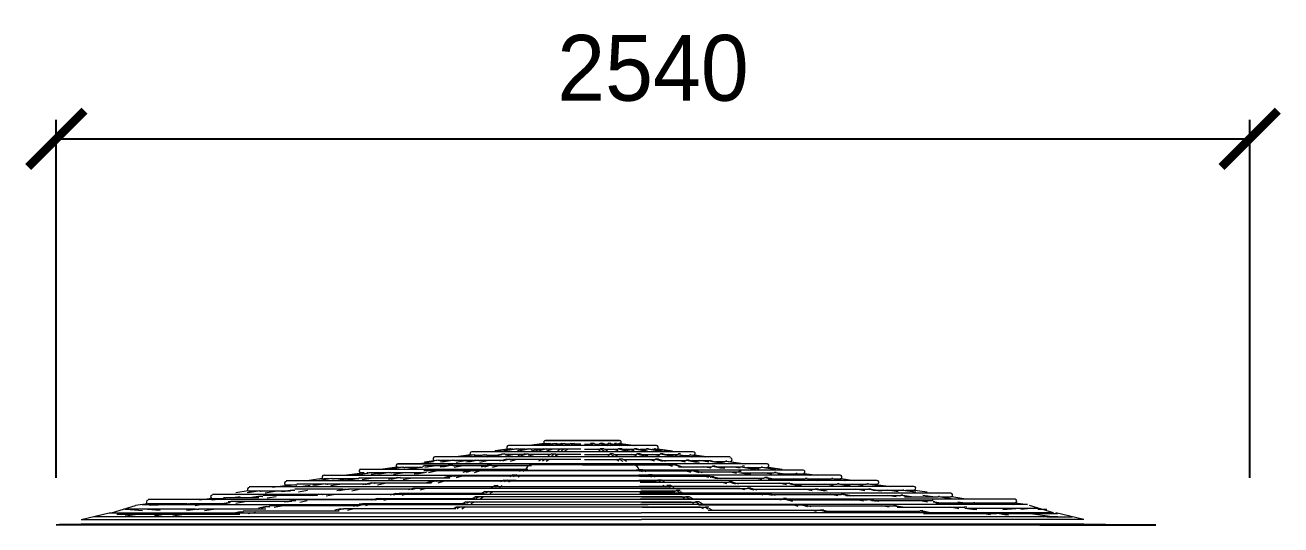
# Model space of a CAD drawing. Header units: millimetres. Extents: x 123490 to 162203, y 41590 to 62385.
# Drawn here: x 147982 to 150654, y 51206 to 52269 of the extents above; entities that cross this region are included whole.
import ezdxf

# ---------------------------------------------------------------- set-up
doc = ezdxf.new("R2010")
doc.units = ezdxf.units.MM
doc.header["$LTSCALE"] = 30
doc.header["$MEASUREMENT"] = 0
doc.layers.get('0').update_dxf_attribs({"linetype": 'CONTINUOUS'})
doc.layers.get('DEFPOINTS').update_dxf_attribs({"color": 143, "linetype": 'CONTINUOUS'})
doc.layers.add('냉각탑', color=4, linetype='CONTINUOUS')
doc.layers.add('냉각탑_dim', color=1, linetype='CONTINUOUS')
doc.styles.add('HY울릉도L', font='')
doc.styles.get('HY울릉도L').set_extended_font_data('HY울릉도L')
doc.dimstyles.new('성지DIM', dxfattribs={"dimtxt": 3.5, "dimasz": 3, "dimexe": 1, "dimexo": 2.5, "dimgap": 2, "dimtad": 1, "dimdec": 0, "dimzin": 3, "dimdsep": 46, "dimtxsty": 'HY울릉도L', "dimblk": 'ARCHTICK', "dimcen": -2, "dimclrd": 256, "dimclre": 256, "dimclrt": 7, "dimadec": 0, "dimazin": 0, "dimtfac": 1, "dimtdec": 0, "dimtofl": 0, "dimtmove": 0, "dimatfit": 3, "dimfxl": 1, "dimtolj": 1, "dimtzin": 0, "dimlwe": -1, "dimarcsym": 0})

# ---------------------------------------------------------------- blocks, each defined once
blk = doc.blocks.new('_ArchTick')
at = {"color": 0, "linetype": 'ByBlock', "const_width": 0.15}
blk.add_lwpolyline([(-0.5, -0.5), (0.5, 0.5)], dxfattribs=at)
blk = doc.blocks.new('*D45')
at = {"layer": 'DEFPOINTS', "color": 0, "transparency": 16777216}
for p in [(150588, 52027.3), (148048, 51205.7), (150588, 51205.5)]:
    blk.add_point(p, dxfattribs=at)
at = {"layer": '냉각탑_dim', "transparency": 16777216}
for p, q in [((148048, 51305.7), (148048, 52067.3)), ((150588, 51305.5), (150588, 52067.3))]:
    blk.add_line(p, q, dxfattribs=at)
at = {"layer": '냉각탑_dim', "lineweight": -2, "transparency": 16777216}
blk.add_line((148048, 52027.3), (150588, 52027.3), dxfattribs=at)
at = {"layer": '냉각탑_dim', "lineweight": -2, "transparency": 16777216, "xscale": 120, "yscale": 120, "zscale": 120, "rotation": 180}
blk.add_blockref('_ArchTick', (148048, 52027.3), dxfattribs=at)
at = {"layer": '냉각탑_dim', "lineweight": -2, "transparency": 16777216, "xscale": 120, "yscale": 120, "zscale": 120}
blk.add_blockref('_ArchTick', (150588, 52027.3), dxfattribs=at)
at = {"layer": '냉각탑_dim', "color": 7, "transparency": 16777216, "insert": (149318, 52177.3), "char_height": 140, "attachment_point": 5, "style": 'HY울릉도L'}
blk.add_mtext('\\A1;2540', dxfattribs=at)

msp = doc.modelspace()

# ---------------------------------------------------------------- linework, layer by layer
at = {"ltscale": 500}
msp.add_line((150281.4, 51205.7), (148054.6, 51205.7), dxfattribs=at)
at = {"layer": '냉각탑', "linetype": 'Continuous', "lineweight": 15}
for p, q in [((149325.2, 51374.5), (149010.8, 51374.5)), ((149086.5, 51379), (149054.3, 51374.5)), ((149088.3, 51379), (149057.1, 51374.5)), ((149090.3, 51379), (149059.2, 51374.5)), ((149095.5, 51379), (149067.5, 51374.5)), ((149099.4, 51379), (149071.5, 51374.5)), ((149107.6, 51379), (149084.8, 51374.5)), ((149086.5, 51379), (149086.8, 51378.8)), ((149246.6, 51385.5), (149089.4, 51385.5)), ((149089.4, 51385.5), (149246.6, 51385.5)), ((149113.2, 51379), (149090.4, 51374.5)), ((149123.9, 51379), (149107.7, 51374.5)), ((149130.7, 51379), (149114.5, 51374.5)), ((149118.9, 51377.6), (149115.3, 51377.6)), ((149116, 51376.8), (149115.9, 51377.6)), ((149130.5, 51374.5), (149132.9, 51375.1)), ((149140.6, 51377.6), (149132.2, 51377.6)), ((149132.9, 51375.1), (149132.6, 51377.6)), ((149143.1, 51379), (149134.8, 51374.5)), ((149150.7, 51379), (149142.4, 51374.5)), ((149143.1, 51379), (149150.7, 51379)), ((149150.6, 51374.5), (149151.9, 51375.1)), ((149164.1, 51377.6), (149151.5, 51377.6)), ((149151.9, 51375.1), (149151.7, 51377.6)), ((149172, 51377.6), (149184.5, 51377.6)), ((149184.2, 51375.1), (149184.3, 51377.6)), ((149185.4, 51374.5), (149184.2, 51375.1)), ((149185.3, 51379), (149193.7, 51374.5)), ((149192.9, 51379), (149185.3, 51379)), ((149192.9, 51379), (149201.3, 51374.5)), ((149195.5, 51377.6), (149203.8, 51377.6)), ((149203.1, 51375.1), (149203.4, 51377.6)), ((149205.5, 51374.5), (149203.1, 51375.1)), ((149205.4, 51379), (149221.5, 51374.5)), ((149212.2, 51379), (149228.3, 51374.5)), ((149217.1, 51377.6), (149220.7, 51377.6)), ((149220, 51376.8), (149220.1, 51377.6)), ((149222.9, 51379), (149245.7, 51374.5)), ((149228.4, 51379), (149251.2, 51374.5)), ((149236.6, 51379), (149264.6, 51374.5)), ((149240.6, 51379), (149268.5, 51374.5)), ((149245.7, 51379), (149276.9, 51374.5)), ((149247.8, 51379), (149278.9, 51374.5)), ((149249.5, 51379), (149249.3, 51378.8)), ((149249.5, 51379), (149281.8, 51374.5)), ((148860.8, 51343.6), (148831.9, 51339.4)), ((148862.8, 51343.6), (148833.9, 51339.4)), ((149482.4, 51350.4), (148853.7, 51350.4)), ((148860.8, 51343.6), (148862.8, 51343.6)), ((148891.5, 51343.6), (148865.6, 51339.4)), ((148895.4, 51343.6), (148869.5, 51339.4)), ((148891.5, 51343.6), (148895.4, 51343.6)), ((148929.5, 51354.8), (148898.8, 51350.4)), ((148936.6, 51354.8), (148907, 51350.4)), ((148938.6, 51354.8), (148909, 51350.4)), ((148941.1, 51343.6), (148919.9, 51339.4)), ((148946.6, 51343.6), (148925.5, 51339.4)), ((149403.8, 51361.4), (148932.3, 51361.4)), ((148959.5, 51354.8), (148932.9, 51350.4)), ((148936.6, 51354.8), (148938.6, 51354.8)), ((148963.4, 51354.8), (148936.8, 51350.4)), ((148952.3, 51353.6), (148941.3, 51353.6)), ((148959.5, 51354.8), (148963.4, 51354.8)), ((148965.7, 51350.4), (148984.9, 51353.6)), ((148990.7, 51353.6), (148965.8, 51353.6)), ((148996.6, 51354.8), (148974.9, 51350.4)), ((149008, 51365.9), (148976.5, 51361.4)), ((149002.1, 51356.8), (148980.4, 51352.4)), ((149012.4, 51367.9), (148982, 51363.4)), ((149014.5, 51367.9), (148984.1, 51363.4)), ((149006.1, 51345.6), (148991.1, 51341.4)), ((148996.6, 51356.8), (149002.1, 51356.8)), ((149012.9, 51345.6), (148997.9, 51341.4)), ((149027.5, 51367.9), (149000.2, 51363.4)), ((149004, 51352.4), (149019.6, 51355.6)), ((149041.2, 51355.6), (149004.1, 51355.6)), ((149031.4, 51367.9), (149004.2, 51363.4)), ((149006.1, 51345.6), (149012.9, 51345.6)), ((149008, 51367.9), (149008.7, 51367.3)), ((149012.4, 51367.9), (149014.5, 51367.9)), ((149080.2, 51344.5), (149014.3, 51344.5)), ((149014.9, 51341.4), (149026, 51344.5)), ((149019.6, 51366.6), (149017.3, 51366.6)), ((149027.5, 51367.9), (149031.4, 51367.9)), ((149052.1, 51367.9), (149029.8, 51363.4)), ((149045.3, 51356.8), (149030, 51352.4)), ((149045.7, 51366.6), (149033.9, 51366.6)), ((149057.6, 51367.9), (149035.4, 51363.4)), ((149052.2, 51356.8), (149036.8, 51352.4)), ((149045.3, 51356.8), (149052.2, 51356.8)), ((149052.1, 51367.9), (149057.6, 51367.9)), ((149053.5, 51352.4), (149064.5, 51355.6)), ((149100.3, 51355.6), (149053.6, 51355.6)), ((149058.5, 51363.4), (149074.1, 51366.6)), ((149080.1, 51366.6), (149059.7, 51366.6)), ((149084.6, 51367.9), (149068.9, 51363.4)), ((149082.2, 51345.6), (149074.4, 51341.4)), ((149091.4, 51367.9), (149075.7, 51363.4)), ((149089.8, 51345.6), (149082, 51341.4)), ((149082.2, 51345.6), (149089.8, 51345.6)), ((149084.6, 51367.9), (149091.4, 51367.9)), ((149164.1, 51344.5), (149090.5, 51344.5)), ((149090.8, 51341.4), (149096.5, 51344.5)), ((149092, 51363.4), (149103.1, 51366.6)), ((149120.5, 51366.6), (149092.9, 51366.6)), ((149102.5, 51356.8), (149094.5, 51352.4)), ((149110.1, 51356.8), (149102.1, 51352.4)), ((149102.5, 51356.8), (149110.1, 51356.8)), ((149110.7, 51352.4), (149116.5, 51355.6)), ((149164.1, 51355.6), (149110.8, 51355.6)), ((149122.8, 51367.9), (149114.7, 51363.4)), ((149130.4, 51367.9), (149122.3, 51363.4)), ((149122.8, 51367.9), (149130.4, 51367.9)), ((149130.7, 51363.4), (149136.4, 51366.6)), ((149164.1, 51366.6), (149131.2, 51366.6)), ((149171.9, 51366.6), (149204.9, 51366.6)), ((149171.9, 51355.6), (149225.2, 51355.6)), ((149171.9, 51344.5), (149245.6, 51344.5)), ((149205.3, 51363.4), (149199.6, 51366.6)), ((149205.6, 51367.9), (149213.8, 51363.4)), ((149213.2, 51367.9), (149205.6, 51367.9)), ((149213.2, 51367.9), (149221.4, 51363.4)), ((149215.6, 51366.6), (149243.2, 51366.6)), ((149225.3, 51352.4), (149219.5, 51355.6)), ((149226, 51356.8), (149233.9, 51352.4)), ((149233.5, 51356.8), (149226, 51356.8)), ((149244, 51363.4), (149233, 51366.6)), ((149233.5, 51356.8), (149241.5, 51352.4)), ((149235.7, 51355.6), (149282.5, 51355.6)), ((149245.2, 51341.4), (149239.5, 51344.5)), ((149244.6, 51367.9), (149260.4, 51363.4)), ((149251.4, 51367.9), (149244.6, 51367.9)), ((149246.3, 51345.6), (149254, 51341.4)), ((149253.9, 51345.6), (149246.3, 51345.6)), ((149251.4, 51367.9), (149267.2, 51363.4)), ((149253.9, 51345.6), (149261.6, 51341.4)), ((149255.8, 51344.5), (149321.8, 51344.5)), ((149256, 51366.6), (149276.3, 51366.6)), ((149277.6, 51363.4), (149261.9, 51366.6)), ((149282.6, 51352.4), (149271.5, 51355.6)), ((149278.4, 51367.9), (149300.6, 51363.4)), ((149284, 51367.9), (149278.4, 51367.9)), ((149283.9, 51356.8), (149299.2, 51352.4)), ((149290.7, 51356.8), (149283.9, 51356.8)), ((149284, 51367.9), (149306.2, 51363.4)), ((149290.4, 51366.6), (149302.1, 51366.6)), ((149290.7, 51356.8), (149306, 51352.4)), ((149294.8, 51355.6), (149331.9, 51355.6)), ((149304.6, 51367.9), (149331.9, 51363.4)), ((149308.6, 51367.9), (149304.6, 51367.9)), ((149308.6, 51367.9), (149335.8, 51363.4)), ((149321.1, 51341.4), (149310, 51344.5)), ((149316.4, 51366.6), (149318.8, 51366.6)), ((149332.1, 51352.4), (149316.4, 51355.6)), ((149321.6, 51367.9), (149351.9, 51363.4)), ((149323.6, 51367.9), (149321.6, 51367.9)), ((149323.1, 51345.6), (149338.1, 51341.4)), ((149329.9, 51345.6), (149323.1, 51345.6)), ((149323.6, 51367.9), (149354, 51363.4)), ((149328, 51367.9), (149327.4, 51367.3)), ((149328, 51367.9), (149359.5, 51363.4)), ((149329.9, 51345.6), (149344.9, 51341.4)), ((149333.9, 51356.8), (149355.6, 51352.4)), ((149339.5, 51356.8), (149333.9, 51356.8)), ((149339.5, 51356.8), (149361.2, 51352.4)), ((149345.3, 51355.6), (149370.2, 51355.6)), ((149370.4, 51352.4), (149351.2, 51355.6)), ((149376.6, 51356.8), (149372.6, 51356.8)), ((149372.6, 51354.8), (149399.2, 51350.4)), ((149376.6, 51354.8), (149403.1, 51350.4)), ((149383.7, 51353.6), (149394.7, 51353.6)), ((149389.4, 51343.6), (149410.6, 51339.4)), ((149395, 51343.6), (149416.1, 51339.4)), ((149397.4, 51354.8), (149427, 51350.4)), ((149399.4, 51354.8), (149397.4, 51354.8)), ((149399.4, 51354.8), (149429.1, 51350.4)), ((149406.5, 51354.8), (149437.2, 51350.4)), ((148696.5, 51324.3), (149051.9, 51324.3)), ((148703.3, 51316.5), (148696.5, 51316.5)), ((148709.2, 51317.3), (148711.2, 51317.3)), ((148750.3, 51316.5), (148713.6, 51316.5)), ((148717.9, 51313.3), (148739.3, 51316.5)), ((148755.6, 51317.3), (148731, 51313.3)), ((148759.5, 51317.3), (148734.9, 51313.3)), ((148772.5, 51328.5), (148743.3, 51324.3)), ((148755.6, 51317.3), (148759.5, 51317.3)), ((148785, 51328.5), (148756.8, 51324.3)), ((148787, 51328.5), (148758.8, 51324.3)), ((148825.8, 51316.5), (148761.7, 51316.5)), ((148765.5, 51313.3), (148784.7, 51316.5)), ((149282.7, 51335.4), (148775.1, 51335.4)), ((148775.1, 51335.4), (149053.3, 51335.4)), ((148778.4, 51327.5), (148775.1, 51327.5)), ((148785, 51328.5), (148787, 51328.5)), ((148817.6, 51327.5), (148789.5, 51327.5)), ((148792.3, 51324.3), (148813.7, 51327.5)), ((148823.5, 51328.5), (148798.3, 51324.3)), ((148827.5, 51328.5), (148802.2, 51324.3)), ((148830.1, 51317.3), (148810, 51313.3)), ((148835.7, 51317.3), (148815.5, 51313.3)), ((148851, 51339.6), (148821.1, 51335.4)), ((148823.5, 51328.5), (148827.5, 51328.5)), ((148880.8, 51331.5), (148829.7, 51331.5)), ((148832.2, 51328.3), (148851.4, 51331.5)), ((148924.6, 51320.5), (148837.4, 51320.5)), ((148840.5, 51317.3), (148856.2, 51320.5)), ((148885.6, 51332.5), (148865, 51328.3)), ((148885, 51342.5), (148865.4, 51342.5)), ((148891.1, 51332.5), (148870.5, 51328.3)), ((148963.5, 51331.5), (148893, 51331.5)), ((148895, 51328.3), (148910.7, 51331.5)), ((148935.7, 51342.5), (148897.8, 51342.5)), ((148898.9, 51339.4), (148918.1, 51342.5)), ((148927.6, 51321.3), (148913.4, 51317.3)), ((148934.4, 51321.3), (148920.2, 51317.3)), ((148927.6, 51321.3), (148934.4, 51321.3)), ((149292.8, 51320.5), (148935.7, 51320.5)), ((148937.9, 51317.3), (148949, 51320.5)), ((149002.3, 51342.5), (148948.5, 51342.5)), ((148949.5, 51339.4), (148965.2, 51342.5)), ((148966.9, 51332.5), (148952.3, 51328.3)), ((148973.7, 51332.5), (148959.1, 51328.3)), ((148966.9, 51332.5), (148973.7, 51332.5)), ((149059.2, 51331.5), (148975, 51331.5)), ((148976.4, 51328.3), (148987.5, 51331.5)), ((149040.1, 51322.9), (149033.5, 51319.3)), ((149040.1, 51322.9), (149047.6, 51322.9)), ((149050.3, 51324.3), (149041.1, 51319.3)), ((149288.6, 51321.6), (149045.3, 51321.6)), ((149045.3, 51321.6), (149288.6, 51321.6)), ((149168, 51333.6), (149060.5, 51333.6)), ((149168, 51333.6), (149275.5, 51333.6)), ((149276.9, 51333.5), (149361.1, 51333.5)), ((149637.5, 51322.3), (149282.2, 51322.3)), ((149560.9, 51335.4), (149282.7, 51335.4)), ((149288.4, 51322.9), (149295, 51319.3)), ((149295.9, 51322.9), (149288.4, 51322.9)), ((149288.5, 51320.5), (149400.4, 51320.5)), ((149295.9, 51322.9), (149302.5, 51319.3)), ((149333.7, 51342.5), (149387.5, 51342.5)), ((149359.6, 51330.3), (149348.5, 51333.5)), ((149362.4, 51334.5), (149376.9, 51330.3)), ((149369.2, 51334.5), (149362.4, 51334.5)), ((149369.2, 51332.5), (149383.8, 51328.3)), ((149386.5, 51339.4), (149370.9, 51342.5)), ((149372.6, 51329.5), (149443.1, 51329.5)), ((149398.2, 51317.3), (149387.1, 51320.5)), ((149400.3, 51342.5), (149438.3, 51342.5)), ((149401.6, 51321.3), (149415.8, 51317.3)), ((149408.4, 51321.3), (149401.6, 51321.3)), ((149408.4, 51321.3), (149422.6, 51317.3)), ((149411.4, 51318.5), (149498.6, 51318.5)), ((149437.1, 51339.4), (149417.9, 51342.5)), ((149441, 51326.3), (149425.4, 51329.5)), ((149440.6, 51341.6), (149466.5, 51337.4)), ((149444.5, 51341.6), (149440.6, 51341.6)), ((149444.5, 51341.6), (149470.4, 51337.4)), ((149444.9, 51330.5), (149465.5, 51326.3)), ((149450.4, 51330.5), (149471.1, 51326.3)), ((149451.1, 51340.5), (149470.6, 51340.5)), ((149455.3, 51329.5), (149506.3, 51329.5)), ((149473.2, 51341.6), (149502.1, 51337.4)), ((149475.2, 51341.6), (149473.2, 51341.6)), ((149475.2, 51341.6), (149504.1, 51337.4)), ((149495.5, 51315.3), (149479.8, 51318.5)), ((149503.8, 51326.3), (149484.6, 51329.5)), ((149485, 51339.6), (149515, 51335.4)), ((149500.4, 51317.3), (149520.5, 51313.3)), ((149505.9, 51317.3), (149526, 51313.3)), ((149512.5, 51330.5), (149508.6, 51330.5)), ((149508.6, 51328.5), (149533.8, 51324.3)), ((149510.2, 51316.5), (149574.4, 51316.5)), ((149512.5, 51328.5), (149537.8, 51324.3)), ((149518.4, 51327.5), (149546.5, 51327.5)), ((149543.7, 51324.3), (149522.3, 51327.5)), ((149551, 51328.5), (149549, 51328.5)), ((149549, 51328.5), (149577.2, 51324.3)), ((149551, 51328.5), (149579.2, 51324.3)), ((149570.6, 51313.3), (149551.4, 51316.5)), ((149557.6, 51327.5), (149560.9, 51327.5)), ((149563.5, 51328.5), (149592.7, 51324.3)), ((149576.5, 51317.3), (149601.1, 51313.3)), ((149580.4, 51317.3), (149576.5, 51317.3)), ((149578.4, 51317.3), (149603.1, 51313.3)), ((148555.6, 51291.1), (148529.6, 51287.2)), ((148557.7, 51291.1), (148531.6, 51287.2)), ((148537.3, 51300.3), (149329.3, 51300.3)), ((148551.2, 51290.4), (148537.3, 51290.4)), ((148555.6, 51291.1), (148557.7, 51291.1)), ((148613.7, 51292.4), (148559.8, 51292.4)), ((148567, 51287.2), (148588.4, 51290.4)), ((148613.6, 51304.2), (148585.9, 51300.3)), ((148617.7, 51293.1), (148594.3, 51289.2)), ((148621.6, 51293.1), (148598.3, 51289.2)), ((148633.4, 51304.2), (148606.6, 51300.3)), ((148635.4, 51304.2), (148608.7, 51300.3)), ((148617.9, 51311.3), (149299.6, 51311.3)), ((148628.2, 51303.4), (148617.9, 51303.4)), ((148715.9, 51292.4), (148625.5, 51292.4)), ((148632, 51289.2), (148651.2, 51292.4)), ((148633.4, 51304.2), (148635.4, 51304.2)), ((148683, 51303.4), (148637.7, 51303.4)), ((148643.4, 51300.3), (148664.9, 51303.4)), ((148687.6, 51304.2), (148663.6, 51300.3)), ((148694.1, 51315.3), (148665.6, 51311.3)), ((148691.6, 51304.2), (148667.6, 51300.3)), ((148709.2, 51315.3), (148681.7, 51311.3)), ((148711.2, 51315.3), (148683.8, 51311.3)), ((148687.6, 51304.2), (148691.6, 51304.2)), ((148770.8, 51305.4), (148693.6, 51305.4)), ((148698.7, 51302.3), (148717.9, 51305.4)), ((148719.2, 51295.1), (148700.1, 51291.2)), ((148724.7, 51295.1), (148705.6, 51291.2)), ((148846.9, 51294.4), (148726.3, 51294.4)), ((148731.5, 51291.2), (148747.2, 51294.4)), ((148774.6, 51306.2), (148755, 51302.3)), ((148780.2, 51306.2), (148760.6, 51302.3)), ((148885.7, 51305.4), (148781.8, 51305.4)), ((148786, 51302.3), (148801.7, 51305.4)), ((148849.2, 51299.1), (148835.7, 51295.2)), ((148856, 51299.1), (148842.5, 51295.2)), ((148849.2, 51299.1), (148856, 51299.1)), ((149322.9, 51298.4), (148857.1, 51298.4)), ((148860.8, 51295.2), (148871.9, 51298.4)), ((148888.4, 51310.2), (148874.5, 51306.3)), ((148895.2, 51310.2), (148881.4, 51306.3)), ((148888.4, 51310.2), (148895.2, 51310.2)), ((149302.9, 51309.4), (148896.4, 51309.4)), ((148899.3, 51306.3), (148910.4, 51309.4)), ((148980.3, 51289.8), (148987.9, 51289.8)), ((148987.9, 51289.8), (148981.3, 51286.2)), ((149000.2, 51300.9), (148993.6, 51297.2)), ((149000.2, 51300.9), (149007.8, 51300.9)), ((149007.8, 51300.9), (149001.2, 51297.2)), ((149026.6, 51300.4), (149009.1, 51300.4)), ((149011, 51297.2), (149016.8, 51300.4)), ((149020.2, 51311.9), (149013.5, 51308.3)), ((149020.2, 51311.9), (149027.8, 51311.9)), ((149027.8, 51311.9), (149021.1, 51308.3)), ((149031, 51308.3), (149036.7, 51311.4)), ((149716.1, 51311.3), (149286.8, 51311.3)), ((149794.7, 51300.3), (149287.7, 51300.3)), ((149289.5, 51309.4), (149439.7, 51309.4)), ((149290.4, 51296.4), (149478.9, 51296.4)), ((149305.1, 51308.3), (149299.3, 51311.4)), ((149308.3, 51311.9), (149314.9, 51308.3)), ((149315.9, 51311.9), (149308.3, 51311.9)), ((149309.4, 51300.4), (149326.9, 51300.4)), ((149315.9, 51311.9), (149322.5, 51308.3)), ((149325, 51297.2), (149319.3, 51300.4)), ((149328.2, 51300.9), (149334.8, 51297.2)), ((149335.8, 51300.9), (149328.2, 51300.9)), ((149335.8, 51300.9), (149342.4, 51297.2)), ((149348.1, 51289.8), (149354.8, 51286.2)), ((149355.7, 51289.8), (149348.1, 51289.8)), ((149355.7, 51289.8), (149362.4, 51286.2)), ((149436.7, 51306.3), (149425.6, 51309.4)), ((149440.8, 51308.2), (149454.7, 51304.3)), ((149447.6, 51308.2), (149440.8, 51308.2)), ((149447.6, 51308.2), (149461.5, 51304.3)), ((149450.3, 51305.4), (149554.2, 51305.4)), ((149475.2, 51293.2), (149464.1, 51296.4)), ((149480, 51297.1), (149493.5, 51293.2)), ((149486.8, 51297.1), (149480, 51297.1)), ((149486.8, 51297.1), (149500.3, 51293.2)), ((149487.2, 51294.4), (149607.8, 51294.4)), ((149550, 51302.3), (149534.3, 51305.4)), ((149555.8, 51306.2), (149575.5, 51302.3)), ((149561.4, 51306.2), (149581, 51302.3)), ((149563.2, 51303.4), (149640.4, 51303.4)), ((149583.7, 51314.5), (149620.4, 51314.5)), ((149602.5, 51291.2), (149586.8, 51294.4)), ((149616.2, 51311.3), (149594.8, 51314.5)), ((149609.3, 51293.1), (149628.4, 51289.2)), ((149614.9, 51293.1), (149634, 51289.2)), ((149635.3, 51300.3), (149616.1, 51303.4)), ((149618.2, 51292.4), (149708.5, 51292.4)), ((149624.8, 51315.3), (149622.8, 51315.3)), ((149622.8, 51315.3), (149650.3, 51311.3)), ((149624.8, 51315.3), (149652.3, 51311.3)), ((149630.7, 51314.5), (149637.5, 51314.5)), ((149640, 51315.3), (149668.4, 51311.3)), ((149642.5, 51304.2), (149666.5, 51300.3)), ((149646.4, 51304.2), (149642.5, 51304.2)), ((149646.4, 51304.2), (149670.4, 51300.3)), ((149651, 51303.4), (149696.3, 51303.4)), ((149690.6, 51300.3), (149669.2, 51303.4)), ((149702, 51289.2), (149682.8, 51292.4)), ((149700.6, 51304.2), (149698.6, 51304.2)), ((149698.6, 51304.2), (149725.4, 51300.3)), ((149700.6, 51304.2), (149727.4, 51300.3)), ((149705.8, 51303.4), (149716.1, 51303.4)), ((149710.4, 51293.1), (149733.8, 51289.2)), ((149714.3, 51293.1), (149737.7, 51289.2)), ((149718.3, 51292.4), (149772.3, 51292.4)), ((149718.4, 51304.2), (149746.1, 51300.3)), ((149765, 51289.2), (149743.6, 51292.4)), ((149776.4, 51293.1), (149774.4, 51293.1)), ((149774.4, 51293.1), (149800.4, 51289.2)), ((149776.4, 51293.1), (149802.5, 51289.2)), ((149780.9, 51292.4), (149794.7, 51292.4)), ((149796.9, 51291.1), (149823.9, 51287.2)), ((148380.2, 51271.2), (149570.9, 51271.2)), ((148404.1, 51263.8), (148406.2, 51263.8)), ((148479.1, 51263.3), (148408, 51263.3)), ((148418.1, 51263.2), (148439.6, 51266.3)), ((148456.7, 51277.9), (148430.4, 51274.2)), ((148479.9, 51277.9), (148454.5, 51274.2)), ((148481.9, 51277.9), (148456.5, 51274.2)), ((148458.7, 51287.2), (149352.9, 51287.2)), ((148476.1, 51277.4), (148458.8, 51277.4)), ((148481.9, 51266.8), (148459.7, 51263.2)), ((148485.8, 51266.8), (148463.6, 51263.2)), ((148479.9, 51277.9), (148481.9, 51277.9)), ((148481.9, 51266.8), (148485.8, 51266.8)), ((148546.4, 51277.4), (148483.9, 51277.4)), ((148603.9, 51268.3), (148487.4, 51268.3)), ((148492.6, 51274.2), (148514, 51277.4)), ((148496.5, 51263.2), (148515.8, 51266.3)), ((148535.2, 51289.1), (148508.2, 51285.2)), ((148549.8, 51279.9), (148527, 51276.2)), ((148553.7, 51279.9), (148530.9, 51276.2)), ((148549.8, 51279.9), (148553.7, 51279.9)), ((148658.9, 51281.4), (148555.5, 51281.4)), ((148563.3, 51276.2), (148582.5, 51279.4)), ((148606.2, 51270.8), (148588.1, 51267.2)), ((148611.8, 51270.8), (148593.7, 51267.2)), ((148769.1, 51270.3), (148615.1, 51270.3)), ((148622.6, 51267.2), (148638.3, 51270.3)), ((148663.7, 51281.9), (148645.1, 51278.2)), ((148669.3, 51281.9), (148650.7, 51278.2)), ((148808, 51281.4), (148670.7, 51281.4)), ((148677.1, 51278.2), (148692.7, 51281.4)), ((148770.8, 51272.8), (148758, 51269.2)), ((148777.6, 51272.8), (148764.8, 51269.2)), ((148770.8, 51272.8), (148777.6, 51272.8)), ((148959.5, 51272.3), (148778.5, 51272.3)), ((148783.8, 51269.2), (148794.9, 51272.3)), ((148810, 51283.9), (148796.8, 51280.2)), ((148816.8, 51283.9), (148803.6, 51280.2)), ((148810, 51283.9), (148816.8, 51283.9)), ((149502.6, 51283.4), (148814.8, 51283.4)), ((148822.3, 51280.2), (148833.4, 51283.4)), ((148940.1, 51265.7), (148933.6, 51262.1)), ((149379.1, 51265.3), (148939.4, 51265.3)), ((148940.1, 51265.7), (148947.6, 51265.7)), ((148947.6, 51265.7), (148941.2, 51262.1)), ((148951.2, 51262.1), (148956.9, 51265.3)), ((148960.3, 51276.8), (148953.7, 51273.2)), ((149362.8, 51276.3), (148959.5, 51276.3)), ((148960.3, 51276.8), (148967.9, 51276.8)), ((148967.9, 51276.8), (148961.3, 51273.2)), ((148971.1, 51273.2), (148976.9, 51276.3)), ((148980.3, 51287.8), (148973.7, 51284.2)), ((148991.1, 51286.2), (148996.8, 51289.4)), ((149873.3, 51287.2), (149288.7, 51287.2)), ((149951.9, 51273.2), (149289.7, 51273.2)), ((149291.4, 51283.4), (149518.2, 51283.4)), ((149292.4, 51278.3), (149367.6, 51278.3)), ((149293.3, 51265.3), (149388, 51265.3)), ((149344.9, 51286.2), (149339.2, 51289.4)), ((149364.9, 51275.2), (149359.1, 51278.3)), ((149368.1, 51278.8), (149374.7, 51275.2)), ((149375.7, 51278.8), (149368.1, 51278.8)), ((149375.7, 51276.8), (149382.3, 51273.2)), ((149376.5, 51272.3), (149557.5, 51272.3)), ((149384.8, 51262.1), (149379.1, 51265.3)), ((149388.4, 51265.7), (149394.8, 51262.1)), ((149396, 51265.7), (149388.4, 51265.7)), ((149396, 51265.7), (149402.4, 51262.1)), ((149513.7, 51280.2), (149502.6, 51283.4)), ((149519.3, 51283.9), (149532.4, 51280.2)), ((149526.1, 51283.9), (149519.3, 51283.9)), ((149526, 51281.4), (149663.3, 51281.4)), ((149526.1, 51283.9), (149539.2, 51280.2)), ((149552.3, 51269.2), (149541.2, 51272.3)), ((149558.5, 51272.8), (149571.3, 51269.2)), ((149565.3, 51272.8), (149558.5, 51272.8)), ((149564.9, 51270.3), (149718.9, 51270.3)), ((149565.3, 51272.8), (149578.1, 51269.2)), ((149657, 51278.2), (149641.3, 51281.4)), ((149664.8, 51281.9), (149683.4, 51278.2)), ((149670.3, 51281.9), (149688.9, 51278.2)), ((149673.1, 51281.4), (149776.6, 51281.4)), ((149711.5, 51267.2), (149695.8, 51270.3)), ((149720.2, 51270.8), (149738.3, 51267.2)), ((149725.8, 51270.8), (149743.9, 51267.2)), ((149728.1, 51268.3), (149844.6, 51268.3)), ((149768.8, 51278.2), (149749.5, 51281.4)), ((149782.2, 51281.9), (149778.3, 51281.9)), ((149778.3, 51281.9), (149801.1, 51278.2)), ((149782.2, 51281.9), (149805, 51278.2)), ((149785.6, 51279.4), (149848.2, 51279.4)), ((149835.5, 51265.2), (149816.3, 51268.3)), ((149839.5, 51276.2), (149818, 51279.4)), ((149850.1, 51268.8), (149846.2, 51268.8)), ((149846.2, 51268.8), (149868.4, 51265.2)), ((149852.1, 51279.9), (149850.1, 51279.9)), ((149850.1, 51279.9), (149875.5, 51276.2)), ((149850.1, 51268.8), (149872.3, 51265.2)), ((149852.1, 51279.9), (149877.6, 51276.2)), ((149853, 51265.3), (149924.1, 51265.3)), ((149856, 51279.4), (149873.3, 51279.4)), ((149875.3, 51279.9), (149901.6, 51276.2)), ((149913.9, 51265.2), (149892.5, 51268.3)), ((149927.9, 51265.8), (149925.9, 51265.8)), ((149925.9, 51265.8), (149950.6, 51262.2)), ((149927.9, 51265.8), (149952.6, 51262.2)), ((149931, 51265.3), (149951.9, 51265.3)), ((149953.7, 51265.8), (149979.3, 51262.2)), ((148165.4, 51231.1), (148216.9, 51247.1)), ((148192.8, 51239.3), (148191.7, 51239.3)), ((148194.7, 51239.5), (148192.5, 51239.5)), ((148194.7, 51239.5), (148196.7, 51239.5)), ((148196.7, 51239.5), (148231.3, 51236.1)), ((148344.4, 51239.3), (148198.1, 51239.3)), ((148241.9, 51250.7), (148216.9, 51247.1)), ((148231, 51249.1), (149040.4, 51249.1)), ((148269.3, 51236.1), (148232.7, 51239.3)), ((148243.5, 51260.2), (149601, 51260.2)), ((148325.9, 51250.3), (148243.5, 51250.3)), ((148328.4, 51250.7), (148246.3, 51247.1)), ((148330.4, 51250.7), (148248.3, 51247.1)), ((148346.1, 51239.5), (148325.1, 51236.1)), ((148328.4, 51250.7), (148330.4, 51250.7)), ((148350, 51239.5), (148329, 51236.1)), ((148411.7, 51250.3), (148332.1, 51250.3)), ((148343.7, 51247.1), (148365.1, 51250.3)), ((148346.1, 51239.5), (148350, 51239.5)), ((148494, 51239.3), (148351.3, 51239.3)), ((148378.3, 51261.8), (148352.7, 51258.2)), ((148363.1, 51236.1), (148382.3, 51239.3)), ((148404.1, 51261.8), (148379.4, 51258.2)), ((148401, 51261.3), (148380.2, 51261.3)), ((148406.2, 51261.8), (148381.4, 51258.2)), ((148414, 51252.7), (148392.4, 51249.1)), ((148417.9, 51252.7), (148396.3, 51249.1)), ((148414, 51255.7), (148417.9, 51255.7)), ((148549, 51255.3), (148419.4, 51255.3)), ((148429.8, 51252.1), (148449, 51255.3)), ((148495.4, 51244.5), (148478.2, 51241.1)), ((148501, 51244.5), (148483.8, 51241.1)), ((148689.4, 51246.3), (148502, 51246.3)), ((148511.6, 51243.1), (148527.3, 51246.3)), ((148550.8, 51257.7), (148533.2, 51254.1)), ((148556.4, 51257.7), (148538.7, 51254.1)), ((148728.3, 51259.3), (148557.5, 51259.3)), ((148566.1, 51254.1), (148581.8, 51257.3)), ((148652.7, 51240.1), (148640.9, 51236.8)), ((148659.5, 51240.1), (148647.7, 51236.8)), ((148652.7, 51240.1), (148659.5, 51240.1)), ((148898.7, 51239.9), (148660.1, 51239.9)), ((148667.7, 51236.8), (148678.8, 51239.9)), ((148692.4, 51248.5), (148680.2, 51245.1)), ((148699.2, 51248.5), (148687, 51245.1)), ((148692.4, 51250.5), (148699.2, 51250.5)), ((148919.3, 51250.3), (148699.9, 51250.3)), ((148706.7, 51247.1), (148717.8, 51250.3)), ((148731.6, 51261.7), (148719.1, 51258.1)), ((148738.4, 51261.7), (148725.9, 51258.1)), ((148731.6, 51261.7), (148738.4, 51261.7)), ((148939.4, 51261.3), (148739.2, 51261.3)), ((148745.2, 51258.1), (148756.3, 51261.3)), ((148899, 51243.3), (148892.9, 51240)), ((149419.4, 51243.1), (148898.7, 51243.1)), ((148899, 51243.3), (148906.6, 51243.3)), ((148906.6, 51243.3), (148900.5, 51240)), ((148910.8, 51240), (148916.6, 51243.1)), ((148919.8, 51254.5), (148913.5, 51251.1)), ((149399, 51254.3), (148919.3, 51254.3)), ((148919.8, 51254.5), (148927.4, 51254.5)), ((148927.4, 51254.5), (148921.1, 51251.1)), ((148931.3, 51251.1), (148937, 51254.3)), ((149040.4, 51249.1), (149307.6, 51249.1)), ((150088.5, 51260.2), (149290.6, 51260.2)), ((150115.1, 51249.1), (149291.6, 51249.1)), ((149294.3, 51254.3), (149408.3, 51254.3)), ((149295.3, 51243.1), (149429.1, 51243.1)), ((149396.6, 51261.3), (149596.8, 51261.3)), ((149404.8, 51251.1), (149399, 51254.3)), ((149408.7, 51254.5), (149415, 51251.1)), ((149416.3, 51254.5), (149408.7, 51254.5)), ((149414.8, 51248.3), (149634.1, 51248.3)), ((149416.3, 51254.5), (149422.6, 51251.1)), ((149425.2, 51240), (149419.4, 51243.1)), ((149429.4, 51243.3), (149435.5, 51240)), ((149437, 51243.3), (149429.4, 51243.3)), ((149435.3, 51237.1), (149673.9, 51237.1)), ((149437, 51241.3), (149443.1, 51238)), ((149590.8, 51258.1), (149579.7, 51261.3)), ((149595.7, 51261.7), (149608.1, 51258.1)), ((149602.5, 51261.7), (149595.7, 51261.7)), ((149602.5, 51259.7), (149614.9, 51256.1)), ((149603.8, 51259.3), (149774.5, 51259.3)), ((149627.3, 51245.1), (149616.2, 51248.3)), ((149634.8, 51248.5), (149647, 51245.1)), ((149641.7, 51248.5), (149634.8, 51248.5)), ((149641.7, 51248.5), (149653.8, 51245.1)), ((149642.6, 51246.3), (149830.1, 51246.3)), ((149666.3, 51234), (149655.2, 51237.1)), ((149674.5, 51237.3), (149686.3, 51234)), ((149681.3, 51237.3), (149674.5, 51237.3)), ((149681.3, 51237.3), (149693.1, 51234)), ((149765.9, 51256.1), (149750.3, 51259.3)), ((149775.7, 51259.7), (149793.3, 51256.1)), ((149781.2, 51259.7), (149798.9, 51256.1)), ((149783, 51257.3), (149912.7, 51257.3)), ((149820.4, 51243.1), (149804.7, 51246.3)), ((149831.1, 51246.5), (149848.3, 51243.1)), ((149836.6, 51246.5), (149853.8, 51243.1)), ((149838, 51243.3), (149980.7, 51243.3)), ((149902.2, 51254.1), (149883, 51257.3)), ((149918, 51254.7), (149914.1, 51254.7)), ((149914.1, 51254.7), (149935.7, 51251.1)), ((149918, 51254.7), (149939.7, 51251.1)), ((149920.3, 51252.3), (150000, 51252.3)), ((149968.9, 51240.1), (149949.7, 51243.3)), ((149988.3, 51251.1), (149966.9, 51254.3)), ((149985.9, 51243.5), (149982, 51243.5)), ((149982, 51241.5), (150003, 51238.1)), ((149985.9, 51241.5), (150007, 51238.1)), ((149987.6, 51241.3), (150137.9, 51241.3)), ((150003.6, 51252.7), (150001.6, 51252.7)), ((150001.6, 51252.7), (150083.7, 51249.1)), ((150003.6, 51252.7), (150085.8, 51249.1)), ((150006.1, 51252.3), (150088.5, 51252.3)), ((150062.7, 51238.1), (150099.4, 51241.3)), ((150090.1, 51252.7), (150115.1, 51249.1)), ((150136.6, 51241.7), (150100.8, 51238.1)), ((150170.6, 51231.1), (150119.1, 51247.1)), ((150137.4, 51241.5), (150135.3, 51241.5)), ((150137.4, 51239.5), (150155.9, 51239.3)), ((150139.2, 51239.3), (150155.9, 51239.3)), ((148101, 51217), (148160.8, 51231.1)), ((148101, 51217), (149038.5, 51217)), ((149038.9, 51223.1), (148127.2, 51223.1)), ((148160.8, 51231.1), (149039.5, 51231.1)), ((148176.6, 51228.3), (148178.6, 51228.3)), ((148276.6, 51228.1), (148179.8, 51228.1)), ((148194.4, 51225), (148215.8, 51228.1)), ((148277.8, 51228.3), (148257.3, 51225)), ((148281.7, 51228.3), (148261.2, 51225)), ((148277.8, 51228.3), (148281.7, 51228.3)), ((148438.6, 51228.1), (148282.8, 51228.1)), ((148295.9, 51225), (148315.1, 51228.1)), ((148439.5, 51233.3), (148422.8, 51230)), ((148445.1, 51233.3), (148428.3, 51230)), ((148650.1, 51235.1), (148445.9, 51235.1)), ((148456.6, 51230), (148472.3, 51233.1)), ((149038.5, 51217), (149293.5, 51217)), ((149039.5, 51231.1), (149292.6, 51231.1)), ((149293.5, 51223.1), (149039.5, 51223.1)), ((150170.6, 51231.1), (149292.6, 51231.1)), ((150179.3, 51223.1), (149293.5, 51223.1)), ((150235, 51217), (149293.5, 51217)), ((149682, 51235.1), (149886.1, 51235.1)), ((149875.4, 51232), (149859.7, 51235.1)), ((149886.9, 51235.3), (149903.7, 51232)), ((149892.5, 51235.3), (149909.3, 51232)), ((149893.4, 51230.1), (150049.3, 51230.1)), ((150036.1, 51227), (150016.9, 51230.1)), ((150054.2, 51230.3), (150050.3, 51230.3)), ((150050.3, 51230.3), (150070.8, 51227)), ((150054.2, 51230.3), (150074.8, 51227)), ((150055.4, 51230.1), (150179.2, 51230.1)), ((150162.5, 51223.3), (150116.2, 51230.1)), ((150155.5, 51230.3), (150153.4, 51230.3)), ((150153.4, 51223.3), (150209.8, 51222.9)), ((150155.5, 51223.3), (150209.7, 51222.9)), ((150156.7, 51223.1), (150208.9, 51223.1)), ((150235, 51217), (150175.2, 51231.1)), ((148048, 51205.7), (150388, 51205.7)), ((148048, 51205.7), (150388, 51205.7)), ((150388, 51205.7), (148048, 51205.7)), ((148101, 51208.3), (150235, 51208.3)), ((148101, 51207.7), (150235, 51207.7))]:
    msp.add_line(p, q, dxfattribs=at)
at = {"layer": '냉각탑'}
msp.add_line((150141.3, 51205.7), (150388, 51205.7), dxfattribs=at)
at = {"layer": '냉각탑', "linetype": 'Continuous', "lineweight": 15, "flags": 128}
for points in [[(149088.3, 51379), (149090, 51379), (149090.3, 51379)], [(149090.3, 51379), (149090.8, 51378.5), (149091.1, 51378.3)], [(149095.5, 51379), (149098.4, 51379), (149099.4, 51379)], [(149107.6, 51379), (149110.8, 51379), (149113.2, 51379)], [(149123.9, 51379), (149126, 51379), (149130.7, 51379)], [(149130.7, 51379), (149130.9, 51378.5), (149131.5, 51377.9), (149132.1, 51377.6), (149132.3, 51377.7)], [(149150.7, 51379), (149150.8, 51378.5), (149151.1, 51377.9), (149151.5, 51377.6), (149151.5, 51377.7)], [(149185.3, 51379), (149185.2, 51378.5), (149184.9, 51377.9), (149184.5, 51377.6), (149184.5, 51377.7)], [(149205.4, 51379), (149205.1, 51378.5), (149204.5, 51377.9), (149203.9, 51377.6), (149203.7, 51377.7)], [(149212.2, 51379), (149210, 51379), (149205.4, 51379)], [(149228.4, 51379), (149225.2, 51379), (149222.9, 51379)], [(149240.6, 51379), (149237.6, 51379), (149236.6, 51379)], [(149245.7, 51379), (149245.2, 51378.5), (149244.9, 51378.3)], [(149247.8, 51379), (149246, 51379), (149245.7, 51379)], [(148929.5, 51354.8), (148929.7, 51354.5), (148930.8, 51353.9)], [(148941.1, 51343.6), (148942.8, 51343.6), (148946.6, 51343.6)], [(149052.2, 51356.8), (149052.3, 51356.5), (149052.9, 51355.8), (149053.5, 51355.6), (149053.7, 51355.6)], [(149089.8, 51345.6), (149090, 51345), (149090.3, 51344.6), (149090.5, 51344.6)], [(149091.4, 51367.9), (149091.9, 51367.1), (149092.5, 51366.7), (149092.9, 51366.7)], [(149110.1, 51356.8), (149110.2, 51356.4), (149110.5, 51355.8), (149110.8, 51355.6), (149110.9, 51355.6)], [(149130.4, 51367.9), (149130.5, 51367.4), (149130.9, 51366.8), (149131.2, 51366.6)], [(149205.6, 51367.9), (149205.5, 51367.4), (149205.2, 51366.8), (149204.8, 51366.6)], [(149226, 51356.8), (149225.9, 51356.4), (149225.5, 51355.8), (149225.2, 51355.6), (149225.2, 51355.6)], [(149244.6, 51367.9), (149244.1, 51367.1), (149243.5, 51366.7), (149243.1, 51366.7)], [(149246.3, 51345.6), (149246, 51345), (149245.7, 51344.6), (149245.5, 51344.6)], [(149283.9, 51356.8), (149283.7, 51356.5), (149283.2, 51355.8), (149282.5, 51355.6), (149282.4, 51355.6)], [(149395, 51343.6), (149393.2, 51343.6), (149389.4, 51343.6)], [(149406.5, 51354.8), (149406.3, 51354.5), (149405.3, 51353.9)], [(148830.1, 51321.3), (148831.7, 51321.3), (148835.7, 51321.3)], [(148885.6, 51332.5), (148887.1, 51332.5), (148891.1, 51332.5)], [(148934.4, 51321.3), (148934.9, 51320.8), (148935.5, 51320.5), (148935.8, 51320.5)], [(148973.7, 51332.5), (148974.2, 51331.8), (148974.9, 51331.5), (148975.1, 51331.6)], [(149362.4, 51334.5), (149361.8, 51333.8), (149361.2, 51333.5), (149361, 51333.6)], [(149401.6, 51321.3), (149401.2, 51320.8), (149400.5, 51320.5), (149400.3, 51320.5)], [(149450.4, 51330.5), (149448.9, 51330.5), (149444.9, 51330.5)], [(149505.9, 51319.3), (149504.4, 51319.3), (149500.4, 51319.3)], [(148557.7, 51291.1), (148558.6, 51290.6), (148559.9, 51290.4), (148559.9, 51290.4)], [(148615.6, 51304.2), (148616.6, 51303.7), (148617.9, 51303.4), (148618, 51303.4)], [(148619.7, 51293.1), (148620.7, 51293.1), (148623.6, 51293.1)], [(148719.2, 51295.1), (148721, 51295.1), (148724.7, 51295.1)], [(148724.7, 51295.1), (148725.3, 51294.6), (148726.3, 51294.4), (148726.4, 51294.4)], [(148774.6, 51306.2), (148777.2, 51306.2), (148780.2, 51306.2)], [(148856, 51299.1), (148856.4, 51298.6), (148857.1, 51298.4), (148857.2, 51298.4)], [(148987.9, 51289.8), (148988, 51289.6), (148988.4, 51289.4), (148988.4, 51289.4)], [(149007.8, 51300.9), (149008, 51300.6), (149008.3, 51300.4), (149008.3, 51300.4)], [(149027.8, 51311.9), (149027.9, 51311.6), (149028.3, 51311.4), (149028.3, 51311.5)], [(149308.3, 51311.9), (149308.1, 51311.6), (149307.8, 51311.4), (149307.8, 51311.5)], [(149328.2, 51300.9), (149328, 51300.6), (149327.7, 51300.4), (149327.7, 51300.4)], [(149348.1, 51289.8), (149348, 51289.6), (149347.7, 51289.4), (149347.6, 51289.4)], [(149480, 51297.1), (149479.6, 51296.6), (149479, 51296.4), (149478.9, 51296.4)], [(149561.4, 51306.2), (149558.8, 51306.2), (149555.8, 51306.2)], [(149609.3, 51295.1), (149608.7, 51294.6), (149607.8, 51294.4), (149607.6, 51294.4)], [(149614.9, 51293.1), (149613, 51293.1), (149609.3, 51293.1)], [(149714.3, 51293.1), (149713.3, 51293.1), (149710.4, 51293.1)], [(149718.4, 51304.2), (149717.4, 51303.7), (149716.1, 51303.4), (149716.1, 51303.4)], [(149774.4, 51293.1), (149773.4, 51292.6), (149772.2, 51292.4), (149772.1, 51292.4)], [(148553.7, 51279.9), (148554.4, 51279.6), (148555.5, 51279.4), (148555.6, 51279.4)], [(148608.2, 51270.8), (148610.8, 51270.8), (148613.8, 51270.8)], [(148613.8, 51270.8), (148614.3, 51270.5), (148615.2, 51270.3), (148615.3, 51270.4)], [(148663.7, 51281.9), (148665.6, 51281.9), (148669.3, 51281.9)], [(148669.3, 51281.9), (148669.9, 51281.5), (148670.8, 51281.4)], [(148777.6, 51272.8), (148777.9, 51272.6), (148778.5, 51272.3), (148778.6, 51272.4)], [(148816.8, 51283.9), (148817.1, 51283.6), (148817.7, 51283.4), (148817.8, 51283.4)], [(148947.6, 51265.7), (148947.7, 51265.6), (148948, 51265.3), (148948.1, 51265.4)], [(148967.9, 51276.8), (148968.1, 51276.5), (148968.4, 51276.3), (148968.5, 51276.4)], [(149368.1, 51278.8), (149367.9, 51278.5), (149367.6, 51278.3), (149367.6, 51278.4)], [(149388.4, 51265.7), (149388.3, 51265.6), (149388, 51265.3), (149387.9, 51265.4)], [(149519.3, 51283.9), (149519, 51283.6), (149518.3, 51283.4), (149518.2, 51283.4)], [(149558.5, 51272.8), (149558.2, 51272.6), (149557.5, 51272.3), (149557.5, 51272.4)], [(149664.8, 51281.9), (149664.2, 51281.5), (149663.3, 51281.4)], [(149670.3, 51281.9), (149668.4, 51281.9), (149664.8, 51281.9)], [(149720.2, 51270.8), (149719.7, 51270.5), (149718.8, 51270.3), (149718.8, 51270.4)], [(149725.8, 51270.8), (149723.2, 51270.8), (149720.2, 51270.8)], [(149778.3, 51281.9), (149777.7, 51281.6), (149776.5, 51281.4), (149776.4, 51281.4)], [(149953.7, 51265.8), (149953.1, 51265.5), (149951.8, 51265.3)], [(148196.7, 51239.5), (148197.5, 51239.3), (148198.3, 51239.3)], [(148241.9, 51250.7), (148242.3, 51250.5), (148243.6, 51250.3)], [(148330.4, 51250.7), (148331.4, 51250.4), (148332.3, 51250.4)], [(148350, 51239.5), (148350.5, 51239.4), (148351.5, 51239.3)], [(148378.3, 51261.8), (148378.9, 51261.5), (148380.2, 51261.3)], [(148417.9, 51255.7), (148418.8, 51255.4), (148419.5, 51255.4)], [(148495.4, 51244.5), (148497.9, 51244.5), (148501, 51244.5)], [(148501, 51244.5), (148501.2, 51244.4), (148502.1, 51244.3)], [(148550.8, 51257.7), (148553.4, 51257.7), (148556.4, 51257.7)], [(148556.4, 51257.7), (148557, 51257.4), (148557.6, 51257.4)], [(148659.5, 51240.1), (148659.9, 51240), (148660.2, 51240)], [(148699.2, 51250.5), (148699.4, 51250.4), (148700, 51250.3)], [(148738.4, 51261.7), (148738.9, 51261.4), (148739.3, 51261.4)], [(148906.6, 51243.3), (148906.8, 51243.2), (148907, 51243.2)], [(148927.4, 51254.5), (148927.5, 51254.4), (148927.8, 51254.3), (148927.8, 51254.3)], [(149408.7, 51254.5), (149408.6, 51254.4), (149408.2, 51254.3), (149408.2, 51254.3)], [(149429.4, 51243.3), (149429.2, 51243.2), (149429.1, 51243.2)], [(149597.7, 51261.7), (149597.1, 51261.4), (149596.7, 51261.4)], [(149634.8, 51248.5), (149634.6, 51248.4), (149634, 51248.3)], [(149674.5, 51237.3), (149674.2, 51237.2), (149673.8, 51237.2)], [(149775.7, 51259.7), (149775, 51259.4), (149774.4, 51259.4)], [(149781.2, 51259.7), (149778.6, 51259.7), (149775.7, 51259.7)], [(149831.1, 51246.5), (149830.8, 51246.4), (149829.9, 51246.3)], [(149836.6, 51246.5), (149834.1, 51246.5), (149831.1, 51246.5)], [(149914.1, 51257.7), (149913.2, 51257.4), (149912.5, 51257.4)], [(149982, 51243.5), (149981.6, 51243.4), (149980.6, 51243.3)], [(150001.6, 51252.7), (150000.7, 51252.4), (149999.8, 51252.4)], [(150090.1, 51252.7), (150089.7, 51252.5), (150088.5, 51252.3)], [(150135.3, 51241.5), (150134.5, 51241.3), (150133.8, 51241.3)], [(148178.6, 51228.3), (148179.4, 51228.2), (148179.9, 51228.2)], [(148281.7, 51228.3), (148282.2, 51228.2), (148282.9, 51228.2)], [(148439.5, 51233.3), (148442.1, 51233.3), (148445.1, 51233.3)], [(148445.1, 51233.3), (148445.3, 51233.3), (148446.1, 51233.2)], [(149886.9, 51235.3), (149886.7, 51235.3), (149885.9, 51235.2)], [(149892.5, 51235.3), (149890, 51235.3), (149886.9, 51235.3)], [(150050.3, 51230.3), (150049.8, 51230.2), (150049.1, 51230.2)], [(150153.4, 51230.3), (150152.6, 51230.2), (150152.2, 51230.2)]]:
    msp.add_lwpolyline(points, dxfattribs=at)
at = {"layer": '냉각탑', "linetype": 'Continuous', "lineweight": 15}
for centre, radius, start, end in [((149010.8, 51370.5), 3.93, 90, 222.6344), ((149089.4, 51381.6), 3.93, 90, 220.8067), ((149101.6, 51380.3), 2.53, 209.5953, 263.5179), ((149115.4, 51380.1), 2.43, 205.4412, 269.6636), ((149220.7, 51380.1), 2.43, 270.3364, 334.5588), ((149234.4, 51380.3), 2.53, 276.4821, 330.4047), ((149246.6, 51381.6), 3.93, 319.1933, 90), ((149325.2, 51370.5), 3.93, 317.3656, 90), ((148853.7, 51346.5), 3.93, 90, 226.9197), ((148853.7, 51346.5), 3.91, 226.5784, 270.5926), ((148865.4, 51346.2), 3.6, 224.9457, 274.3361), ((148897.8, 51345.6), 3.07, 220.9693, 271.714), ((148932.3, 51357.5), 3.93, 90, 224.8074), ((148941.2, 51357.1), 3.49, 222.3777, 275.7695), ((148948.5, 51344.8), 2.26, 212.4741, 273.4022), ((148965.8, 51356.7), 3.07, 218.3693, 274.0667), ((149004.1, 51357.9), 2.27, 209.6738, 274.3747), ((149014.4, 51346.1), 1.54, 197.8969, 269.0096), ((149017.1, 51370), 3.34, 218.5009, 277.1424), ((149033.8, 51369.7), 3.01, 216.1667, 271.695), ((149059.6, 51368.8), 2.17, 204.8514, 276.5247), ((149276.4, 51368.8), 2.17, 263.4753, 335.1486), ((149302.2, 51369.7), 3.01, 268.305, 323.8333), ((149319, 51370), 3.34, 262.8576, 321.4991), ((149321.7, 51346.1), 1.54, 270.9904, 342.1031), ((149331.9, 51357.9), 2.27, 265.6253, 330.3262), ((149370.2, 51358.7), 3.07, 265.9333, 321.6307), ((149387.5, 51344.8), 2.26, 266.5978, 327.5259), ((149394.8, 51357.1), 3.49, 264.2305, 317.6223), ((149403.8, 51357.5), 3.93, 315.1926, 90), ((149438.3, 51345.6), 3.07, 268.286, 319.0307), ((149482.4, 51344.5), 3.93, 313.0803, 90), ((148696.5, 51320.4), 3.93, 90, 231.482), ((148696.2, 51319.5), 3.04, 226.5509, 277.3742), ((148713.5, 51320.1), 3.59, 229.7689, 271.5196), ((148761.4, 51318.9), 2.43, 220.8814, 279.3614), ((148775.1, 51331.4), 3.93, 90, 229.1468), ((148775, 51331.2), 3.7, 228.3322, 273.5608), ((148789.4, 51331.1), 3.57, 227.2198, 271.2611), ((148829.6, 51332.5), 2.97, 223.1748, 273.5199), ((148837.4, 51322.7), 2.24, 218.3305, 273.1954), ((148893, 51333.8), 2.23, 215.2562, 273.6944), ((149060.5, 51320.5), 13.1, 90, 180.0235), ((149275.5, 51320.5), 13.1, 5, 90), ((149443.1, 51331.8), 2.23, 266.3056, 324.7438), ((149470.7, 51344.2), 3.6, 265.6639, 315.0543), ((149482.3, 51344.5), 3.91, 269.4074, 313.4216), ((149498.6, 51320.7), 2.24, 266.8046, 321.6695), ((149506.4, 51332.5), 2.97, 266.4801, 316.8252), ((149546.6, 51331.1), 3.57, 268.7389, 312.7802), ((149561, 51331.2), 3.7, 266.4392, 311.6678), ((149560.9, 51331.4), 3.93, 310.8532, 90), ((149574.7, 51318.9), 2.43, 260.6386, 319.1186), ((149637.5, 51318.4), 3.93, 308.518, 90), ((148537.3, 51294.3), 3.93, 90, 236.5), ((148537, 51293.4), 2.98, 232.2093, 276.8618), ((148617.9, 51307.4), 3.93, 90, 233.9296), ((148625.2, 51294.6), 2.22, 224.6195, 282.5526), ((148637.3, 51306.1), 2.69, 225.6167, 281.114), ((148693.3, 51307.9), 2.4, 223.9054, 279.8718), ((148781.8, 51307.7), 2.21, 221.3017, 273.1809), ((148896.5, 51310.8), 1.4, 207.6192, 269.2984), ((149439.6, 51308.8), 1.4, 270.7016, 332.3808), ((149554.2, 51307.7), 2.21, 266.8191, 318.6983), ((149620.5, 51318.1), 3.59, 268.4804, 310.2311), ((149637.9, 51317.5), 3.04, 262.6258, 313.4491), ((149640.7, 51305.9), 2.4, 260.1282, 316.0946), ((149696.7, 51306.1), 2.69, 258.886, 314.3833), ((149708.8, 51294.6), 2.22, 257.4474, 315.3805), ((149716.1, 51307.4), 3.93, 306.0704, 90), ((149794.7, 51296.3), 3.93, 303.5, 90), ((149795, 51295.4), 2.98, 263.1382, 307.7907), ((148380.2, 51265.3), 3.93, 90, 242.0827), ((148407.6, 51265.7), 2.41, 232.5031, 282.8787), ((148458.7, 51281.3), 3.93, 90, 239.2098), ((148458.4, 51280), 2.66, 231.9986, 279.5458), ((148483.5, 51280), 2.59, 231.2351, 282.0738), ((148487.1, 51268.3), 1.93, 228.849, 281.7422), ((149844.9, 51270.3), 1.93, 258.2578, 311.151), ((149848.5, 51282), 2.59, 257.9262, 308.7649), ((149873.7, 51282), 2.66, 260.4542, 308.0014), ((149873.3, 51283.3), 3.93, 300.7902, 90), ((149924.4, 51267.7), 2.41, 257.1213, 307.4969), ((149951.9, 51269.3), 3.93, 297.9173, 90), ((148243.5, 51254.2), 3.93, 90, 245.153), ((150088.5, 51256.2), 3.93, 294.847, 90)]:
    msp.add_arc(centre, radius, start, end, dxfattribs=at)

# ---------------------------------------------------------------- dimensions: what is measured, and where the dimension line sits
at = {"layer": '냉각탑_dim'}
dim = msp.add_linear_dim(base=(150588, 52027.3), p1=(148048, 51205.7), p2=(150588, 51205.5), dimstyle='성지DIM', override={"dimscale": 40}, dxfattribs=at)
dim.commit()
dim.dimension.update_dxf_attribs({"geometry": '*D45', "text_midpoint": (149318, 52177.3)})

doc.saveas('drawing.dxf')
